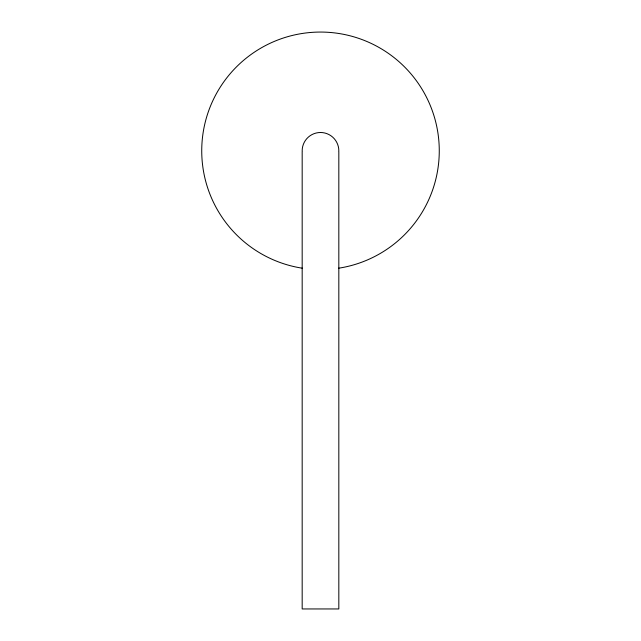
<?xml version="1.0" encoding="UTF-8"?>
<svg xmlns="http://www.w3.org/2000/svg" width="641" height="641" viewBox="0 0 641 641"><rect width="100%" height="100%" fill="white"/><g stroke="black" fill="none" stroke-linecap="round" stroke-linejoin="round"><path stroke-width="0.96" d="M338.825 151.444L338.825 608.95L302.175 608.95L302.175 151.444M302.504 268.226A118.777 118.777 0 0 1 220.784 86.303A118.777 118.777 0 0 1 420.216 86.303A118.777 118.777 0 0 1 338.496 268.226M302.175 150.827A18.325 18.325 0 0 1 320.5 132.495A18.325 18.325 0 0 1 338.825 150.827"/></g></svg>
